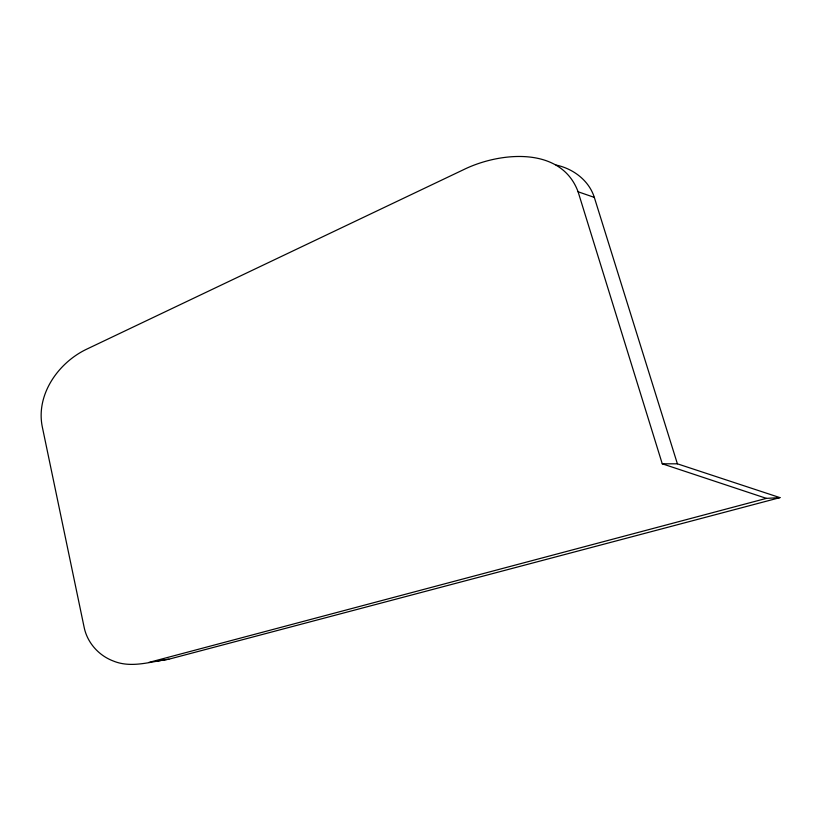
<?xml version="1.0" encoding="UTF-8"?>
<svg xmlns="http://www.w3.org/2000/svg" width="821" height="821" viewBox="0 0 821 821"><rect width="100%" height="100%" fill="white"/><g stroke="black" fill="none" stroke-linecap="round" stroke-linejoin="round"><path stroke-width="1.23" d="M148.817 662.444L766.404 498.368L779.95 497.629L677.397 463.824L662.249 463.793L578.087 191.765C561.051 145.676 499.137 152.07 463.413 169.752L86.287 349.366C58.075 362.944 35.683 394.829 42.323 426.982L84.153 627.367C87.242 642.597 98.633 655.435 113.093 660.926C131.186 668.489 150.541 661.664 168.859 659.201L779.95 497.629M168.859 659.201L157.806 660.987M556.063 165.052C573.099 168.603 588.955 180.394 594.312 197.389L677.397 463.824M662.249 463.793L766.404 498.368M578.087 191.765L594.312 197.389"/></g></svg>
